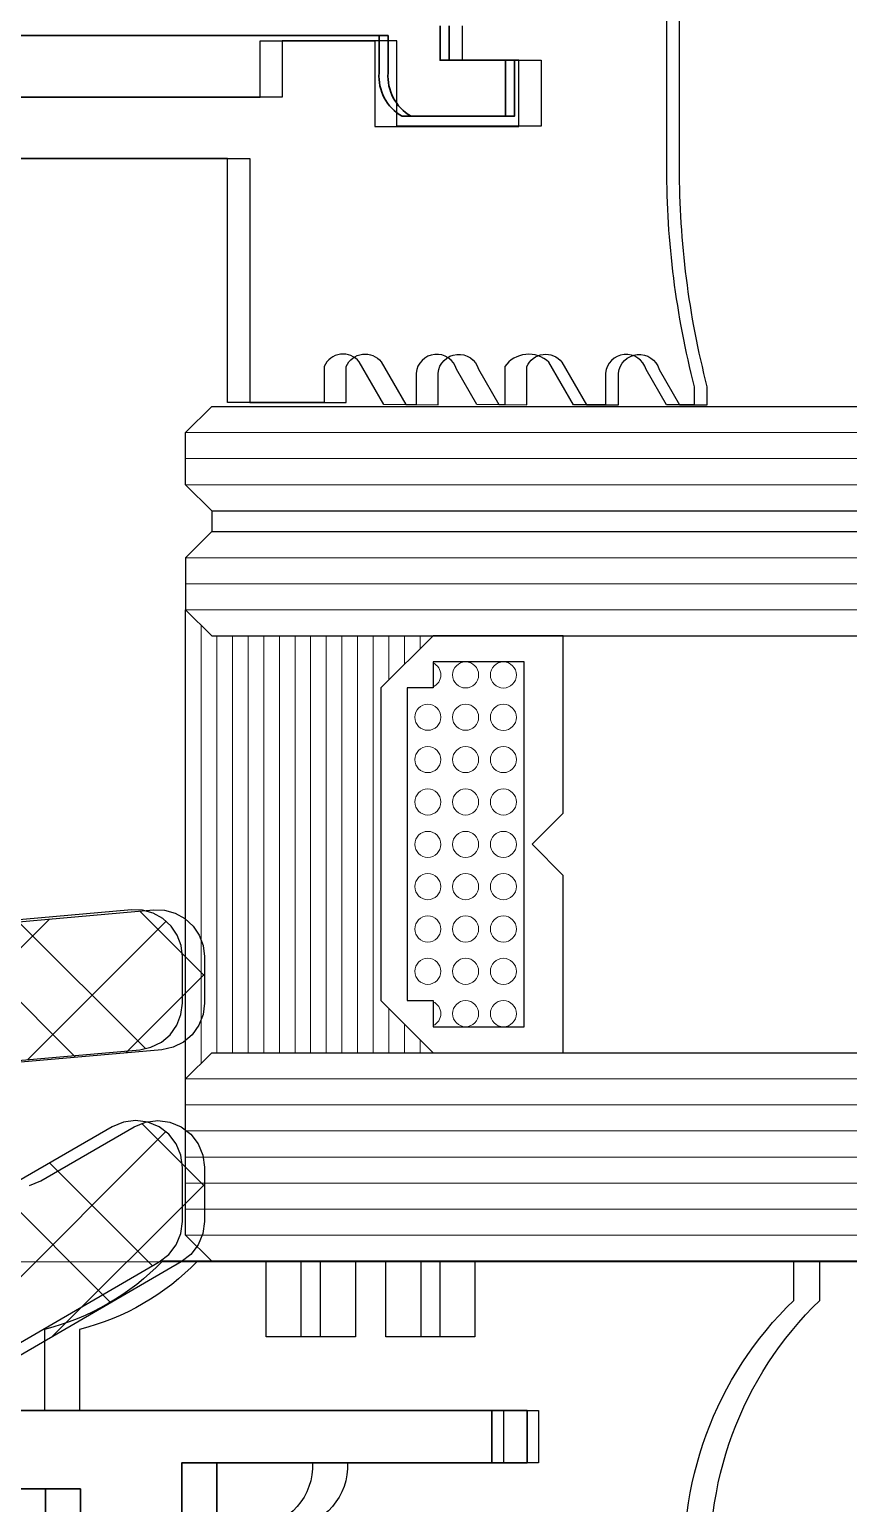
# Model space of a CAD drawing. Header units: centimetres. Extents: x -20963 to 233486, y -95276 to 159172.
# Drawn here: x 106410.62 to 106413.77, y 31747.31 to 31752.97 of the extents above; entities that cross this region are included whole.
import ezdxf

# ---------------------------------------------------------------- set-up
doc = ezdxf.new("R2010")
doc.units = ezdxf.units.CM
doc.header["$LTSCALE"] = 10
doc.header["$MEASUREMENT"] = 0
doc.linetypes.add('DASHDOT2', pattern=[0.5, 0.25, -0.125, 0, -0.125])
for name, color, linetype, lineweight in [('006 plans$0$$glazing$0$Aluminium', 2, 'Continuous', 30), ('006 plans$0$$glazing$0$EPDM Gasket', 77, 'Continuous', 25), ('006 plans$0$$glazing$0$Glazing', 3, 'Continuous', 25), ('006 plans$0$$glazing$0$Hatch', 89, 'Continuous', 13), ('006 plans$0$A-DOOR', 5, 'Continuous', 13)]:
    doc.layers.add(name, color=color, linetype=linetype, lineweight=lineweight)
doc.layers.add('A-MA-DEMISE LINE', color=10, linetype='DASHDOT2')
doc.layers.add('LP-DIMENSION_INT_100', color=51, linetype='Continuous')

# ---------------------------------------------------------------- blocks, each defined once
blk = doc.blocks.new('006 plans$0$$glazing$0$SPF2_MULLION')
at = {"layer": '006 plans$0$$glazing$0$Hatch'}
h = blk.add_hatch(dxfattribs=at)
h.set_pattern_fill('ANSI37', color=87, scale=1.796366, angle=180, style=0)
h.set_pattern_definition([(225, (5964.0956, 1707.88), (4.0329576, -4.0329576), []), (315, (5964.0956, 1707.88), (4.0329576, 4.0329576), [])])
h.paths.add_polyline_path([(17.065, -5.161), (17.499, -5.34), (17.964, -5.401), (18.429, -5.34), (18.862, -5.161), (19.234, -4.875), (19.519, -4.503), (19.699, -4.07), (19.76, -3.605), (19.76, -1.53), (19.699, -1.066), (19.521, -0.634), (19.236, -0.262), (18.866, 0.023), (9.463, 5.486), (9.178, 5.619), (8.874, 5.701), (8.56, 5.729), (5.389, 5.729), (4.924, 5.668), (4.491, 5.488), (4.119, 5.203), (3.833, 4.831), (3.654, 4.397), (3.593, 3.932), (3.593, 2.236), (3.562, 2.003), (3.472, 1.787), (3.33, 1.601), (2.323, 0.593), (2.05, 0.37), (1.74, 0.204), (1.403, 0.102), (1.052, 0.067), (-1.052, 0.067), (-1.517, 0.129), (-1.95, 0.308), (-2.323, 0.593), (-3.33, 1.601), (-3.472, 1.787), (-3.562, 2.003), (-3.593, 2.236), (-3.593, 3.932), (-3.638, 4.332), (-3.771, 4.712), (-3.985, 5.052), (-4.269, 5.337), (-4.61, 5.551), (-4.989, 5.684), (-5.389, 5.729), (-8.56, 5.729), (-8.874, 5.701), (-9.178, 5.619), (-9.463, 5.486), (-18.866, 0.023), (-19.236, -0.262), (-19.521, -0.634), (-19.699, -1.066), (-19.76, -1.53), (-19.76, -3.605), (-19.699, -4.07), (-19.519, -4.503), (-19.234, -4.875), (-18.862, -5.161), (-18.429, -5.34), (-17.964, -5.401), (-17.499, -5.34), (-17.065, -5.161), (-13.475, -3.088), (-13.092, -2.923), (-12.682, -2.85), (-12.265, -2.875), (-11.866, -2.994), (-11.504, -3.203), (-11.201, -3.489), (-10.972, -3.837), (-10.829, -4.229), (-10.781, -4.644), (-10.781, -5.831), (-10.835, -6.271), (-10.996, -6.684), (-11.253, -7.045), (-11.59, -7.332), (-11.987, -7.528), (-12.421, -7.621), (-18.12, -8.12), (-18.553, -8.212), (-18.951, -8.408), (-19.288, -8.695), (-19.545, -9.056), (-19.705, -9.469), (-19.76, -9.909), (-19.76, -11.692), (-19.71, -12.113), (-19.562, -12.511), (-19.325, -12.863), (-19.012, -13.15), (-18.641, -13.356), (-18.231, -13.468), (-17.807, -13.481), (-8.868, -12.699), (-8.461, -12.71), (-8.067, -12.812), (-7.706, -12.999), (-7.397, -13.264), (-7.155, -13.59), (-4.521, -18.154), (-4.431, -18.37), (-4.4, -18.603), (-4.4, -19.53), (-4.429, -19.754), (-4.512, -19.964), (-4.645, -20.146), (-4.819, -20.289), (-5.023, -20.385), (-6.024, -20.708), (-6.228, -20.804), (-6.402, -20.947), (-6.535, -21.129), (-6.618, -21.339), (-6.647, -21.563), (-6.647, -22.014), (-6.585, -22.479), (-6.406, -22.913), (-6.12, -23.285), (-5.748, -23.57), (-5.315, -23.75), (-4.85, -23.811), (4.85, -23.811), (5.25, -23.766), (5.63, -23.633), (5.97, -23.419), (6.255, -23.135), (6.469, -22.794), (6.601, -22.414), (6.647, -22.014), (6.647, -21.563), (6.618, -21.339), (6.535, -21.129), (6.402, -20.947), (6.228, -20.804), (6.024, -20.708), (5.023, -20.385), (4.819, -20.289), (4.645, -20.146), (4.512, -19.964), (4.429, -19.754), (4.4, -19.53), (4.4, -18.603), (4.431, -18.37), (4.521, -18.154), (7.155, -13.59), (7.397, -13.264), (7.706, -12.999), (8.067, -12.812), (8.461, -12.71), (8.868, -12.699), (17.807, -13.481), (18.231, -13.468), (18.641, -13.356), (19.012, -13.15), (19.325, -12.863), (19.562, -12.511), (19.71, -12.113), (19.76, -11.692), (19.76, -9.909), (19.705, -9.469), (19.545, -9.056), (19.288, -8.695), (18.951, -8.408), (18.553, -8.212), (18.12, -8.12), (12.418, -7.619), (11.985, -7.526), (11.587, -7.33), (11.25, -7.043), (10.993, -6.681), (10.833, -6.268), (10.778, -5.828), (10.778, -4.64), (10.84, -4.175), (11.02, -3.742), (11.305, -3.37), (11.677, -3.085), (12.11, -2.906), (12.575, -2.845), (13.04, -2.906), (13.473, -3.085)])
at = {"layer": '006 plans$0$$glazing$0$Aluminium'}
blk.add_lwpolyline([(15.5, 8.729), (-14.5, 8.729), (-14.5, 19.623), (-19.74, 19.623), (-19.74, 7.729), (-31.645, 7.729), (-31.645, 5.729), (32.645, 5.729), (32.645, 7.729), (20.74, 7.729), (20.74, 19.623), (15.5, 19.623), (15.5, 8.729)], dxfattribs=at)
blk.add_lwpolyline([(-1.702, -48.75), (-2.707, -46.745), (-2.707, -29.24), (-6.182, -27.811), (-6.182, -47.039), (-27.314, -47.039), (-27.314, -45.61, 0.292757), (-28.196, -43.941), (-32.164, -43.941), (-32.164, -46.092), (-29.653, -46.092), (-29.653, -47.41)], format="xyb", dxfattribs=at)
at = {"layer": '006 plans$0$$glazing$0$EPDM Gasket'}
for points in [[(-18.991, 0, -0.140493), (-14.459, 2.616), (-14.459, 5.729), (-32.088, 5.729), (-32.088, 7.729), (-24.753, 7.729, -0.399728), (-22.59, 10.231), (-22.59, 11.079), (-37.85, 11.079), (-37.85, 12.764), (-39.096, 12.764, -0.229751), (-43.234, 1.5), (-43.234, 0), (-29.646, 0), (-29.646, 2.899), (-27.576, 2.899), (-27.576, 0), (-25.055, 0), (-25.055, 2.899), (-22.97, 2.899), (-22.97, 0), (-18.991, 0)], [(-38.345, -51.07), (-38.345, -41.96, 0.063303), (-39.413, -33.558), (-39.412, -32.865), (-38.345, -32.871), (-37.563, -34.225, 0.827861), (-36.007, -34.079), (-36.006, -32.866), (-34.771, -32.871), (-33.827, -34.506, 0.453137), (-32.136, -34.333), (-32.136, -32.871), (-31.068, -32.878), (-30.287, -34.232, 0.827861), (-28.731, -34.085), (-28.73, -32.872), (-27.495, -32.878), (-26.551, -34.512, 0.567419), (-25.205, -34.339), (-25.205, -32.962), (-21.497, -32.962), (-21.497, -42.319), (-10.09, -42.319)]]:
    blk.add_lwpolyline(points, format="xyb", dxfattribs=at)
for points in [[(-9.463, 5.486), (-18.866, 0.023), (-19.236, -0.262), (-19.521, -0.634), (-19.699, -1.066), (-19.76, -1.53), (-19.76, -3.605), (-19.699, -4.07), (-19.519, -4.503), (-19.234, -4.875), (-18.862, -5.161), (-18.429, -5.34), (-17.964, -5.401), (-17.499, -5.34), (-17.065, -5.161), (-13.475, -3.088)], [(-12.421, -7.621), (-18.12, -8.12), (-18.553, -8.212), (-18.951, -8.408), (-19.288, -8.695), (-19.545, -9.056), (-19.705, -9.469), (-19.76, -9.909), (-19.76, -11.692), (-19.71, -12.113), (-19.562, -12.511), (-19.325, -12.863), (-19.012, -13.15), (-18.641, -13.356), (-18.231, -13.468), (-17.807, -13.481), (-8.868, -12.699)], [(6.648, -27.811), (-6.648, -27.811), (-6.648, -44.675), (-22.745, -44.675), (-22.745, -46.83), (-27.142, -46.83), (-27.142, -43.554), (-32.683, -43.554), (-32.683, -46.092), (-29.653, -46.092), (-29.653, -47.41)]]:
    blk.add_lwpolyline(points, dxfattribs=at)
blk = doc.blocks.new('006 plans$0$$glazing$0$SPF1_MULLION')
at = {"layer": '006 plans$0$$glazing$0$Hatch'}
h = blk.add_hatch(dxfattribs=at)
h.set_pattern_fill('ANSI37', color=87, scale=1.796366, angle=180, style=0)
h.set_pattern_definition([(225, (5964.251, 1707.88), (4.0329576, -4.0329576), []), (315, (5964.251, 1707.88), (4.0329576, 4.0329576), [])])
h.paths.add_polyline_path([(17.221, -5.161), (17.654, -5.34), (18.119, -5.401), (18.584, -5.34), (19.017, -5.161), (19.389, -4.875), (19.675, -4.503), (19.854, -4.07), (19.915, -3.605), (19.915, -1.53), (19.855, -1.066), (19.676, -0.634), (19.392, -0.262), (19.021, 0.023), (9.618, 5.486), (9.333, 5.619), (9.029, 5.701), (8.716, 5.729), (5.545, 5.729), (5.08, 5.668), (4.646, 5.488), (4.274, 5.203), (3.989, 4.831), (3.809, 4.397), (3.748, 3.932), (3.748, 2.236), (3.718, 2.003), (3.628, 1.787), (3.485, 1.601), (2.478, 0.593), (2.206, 0.37), (1.895, 0.204), (1.558, 0.102), (1.208, 0.067), (-0.897, 0.067), (-1.362, 0.129), (-1.795, 0.308), (-2.167, 0.593), (-3.174, 1.601), (-3.317, 1.787), (-3.407, 2.003), (-3.437, 2.236), (-3.437, 3.932), (-3.482, 4.332), (-3.615, 4.712), (-3.829, 5.052), (-4.114, 5.337), (-4.454, 5.551), (-4.834, 5.684), (-5.234, 5.729), (-8.405, 5.729), (-8.718, 5.701), (-9.022, 5.619), (-9.307, 5.486), (-18.711, 0.023), (-19.081, -0.262), (-19.365, -0.634), (-19.544, -1.066), (-19.605, -1.53), (-19.605, -3.605), (-19.543, -4.07), (-19.364, -4.503), (-19.078, -4.875), (-18.706, -5.161), (-18.273, -5.34), (-17.808, -5.401), (-17.343, -5.34), (-16.91, -5.161), (-13.32, -3.088), (-12.937, -2.923), (-12.526, -2.85), (-12.11, -2.875), (-11.71, -2.994), (-11.349, -3.203), (-11.046, -3.489), (-10.816, -3.837), (-10.674, -4.229), (-10.625, -4.644), (-10.625, -5.831), (-10.68, -6.271), (-10.841, -6.684), (-11.097, -7.045), (-11.435, -7.332), (-11.832, -7.528), (-12.265, -7.621), (-17.965, -8.12), (-18.398, -8.212), (-18.795, -8.408), (-19.133, -8.695), (-19.389, -9.056), (-19.55, -9.469), (-19.605, -9.909), (-19.605, -11.692), (-19.554, -12.113), (-19.407, -12.511), (-19.17, -12.863), (-18.857, -13.15), (-18.485, -13.356), (-18.076, -13.468), (-17.652, -13.481), (-8.712, -12.699), (-8.306, -12.71), (-7.912, -12.812), (-7.551, -12.999), (-7.242, -13.264), (-7, -13.59), (-4.365, -18.154), (-4.276, -18.37), (-4.245, -18.603), (-4.245, -19.53), (-4.273, -19.754), (-4.356, -19.964), (-4.489, -20.146), (-4.663, -20.289), (-4.868, -20.385), (-5.869, -20.708), (-6.073, -20.804), (-6.247, -20.947), (-6.38, -21.129), (-6.463, -21.339), (-6.491, -21.563), (-6.491, -22.014), (-6.43, -22.479), (-6.25, -22.913), (-5.965, -23.285), (-5.593, -23.57), (-5.16, -23.75), (-4.695, -23.811), (5.006, -23.811), (5.405, -23.766), (5.785, -23.633), (6.126, -23.419), (6.41, -23.135), (6.624, -22.794), (6.757, -22.414), (6.802, -22.014), (6.802, -21.563), (6.774, -21.339), (6.69, -21.129), (6.558, -20.947), (6.384, -20.804), (6.179, -20.708), (5.178, -20.385), (4.974, -20.289), (4.8, -20.146), (4.667, -19.964), (4.584, -19.754), (4.556, -19.53), (4.556, -18.603), (4.586, -18.37), (4.676, -18.154), (7.311, -13.59), (7.553, -13.264), (7.862, -12.999), (8.223, -12.812), (8.616, -12.71), (9.023, -12.699), (17.962, -13.481), (18.387, -13.468), (18.796, -13.356), (19.168, -13.15), (19.481, -12.863), (19.718, -12.511), (19.865, -12.113), (19.915, -11.692), (19.915, -9.909), (19.861, -9.469), (19.7, -9.056), (19.443, -8.695), (19.106, -8.408), (18.709, -8.212), (18.276, -8.12), (12.574, -7.619), (12.14, -7.526), (11.743, -7.33), (11.405, -7.043), (11.149, -6.681), (10.988, -6.268), (10.934, -5.828), (10.934, -4.64), (10.995, -4.175), (11.175, -3.742), (11.461, -3.37), (11.833, -3.085), (12.266, -2.906), (12.73, -2.845), (13.195, -2.906), (13.628, -3.085)])
at = {"layer": '006 plans$0$$glazing$0$Aluminium'}
blk.add_lwpolyline([(15.155, 8.729), (-14.845, 8.729), (-14.845, 19.623), (-20.084, 19.623), (-20.084, 7.729), (-31.989, 7.729), (-31.989, 5.729), (32.3, 5.729), (32.3, 7.729), (20.395, 7.729), (20.395, 19.623), (15.155, 19.623), (15.155, 8.729)], dxfattribs=at)
blk.add_lwpolyline([(29.309, -47.41), (29.309, -46.092), (31.819, -46.092), (31.819, -43.941), (27.852, -43.941, 0.292757), (26.969, -45.61), (26.969, -47.039), (5.837, -47.039), (5.837, -27.811), (2.362, -29.24), (2.362, -46.745), (1.358, -48.75)], format="xyb", dxfattribs=at)
at = {"layer": '006 plans$0$$glazing$0$EPDM Gasket'}
for points in [[(19.646, 0, 0.140493), (15.115, 2.616), (15.115, 5.729), (32.743, 5.729), (32.743, 7.729), (25.408, 7.729, 0.399728), (23.245, 10.231), (23.245, 11.079), (38.161, 11.079), (38.161, 12.764), (39.407, 12.764, 0.229751), (43.545, 1.5), (43.545, 0), (30.302, 0), (30.302, 2.899), (28.232, 2.899), (28.232, 0), (25.71, 0), (25.71, 2.899), (23.626, 2.899), (23.626, 0), (19.646, 0)], [(10.246, -42.319), (21.652, -42.319), (21.652, -32.962), (25.36, -32.962), (25.36, -34.339, 0.567419), (26.706, -34.512), (27.65, -32.878), (28.886, -32.872), (28.886, -34.085, 0.827861), (30.442, -34.232), (31.224, -32.878), (32.292, -32.871), (32.292, -34.333, 0.567419), (33.638, -34.506), (34.582, -32.871), (35.817, -32.866), (35.818, -34.079, 0.827861), (37.374, -34.225), (38.155, -32.871), (39.223, -32.865), (39.223, -33.558, 0.063303), (38.155, -41.96), (38.155, -51.07)]]:
    blk.add_lwpolyline(points, format="xyb", dxfattribs=at)
for points in [[(9.023, -12.699), (17.962, -13.481), (18.387, -13.468), (18.796, -13.356), (19.168, -13.15), (19.481, -12.863), (19.718, -12.511), (19.865, -12.113), (19.915, -11.692), (19.915, -9.909), (19.861, -9.469), (19.7, -9.056), (19.443, -8.695), (19.106, -8.408), (18.709, -8.212), (18.276, -8.12), (12.574, -7.619)], [(13.195, -2.906), (13.628, -3.085), (17.221, -5.161), (17.654, -5.34), (18.119, -5.401), (18.584, -5.34), (19.017, -5.161), (19.389, -4.875), (19.675, -4.503), (19.854, -4.07), (19.915, -3.605), (19.915, -1.53), (19.855, -1.066), (19.676, -0.634), (19.392, -0.262), (19.021, 0.023), (9.618, 5.486)], [(29.809, -47.41), (29.809, -46.092), (32.838, -46.092), (32.838, -43.554), (27.298, -43.554), (27.298, -46.83), (22.901, -46.83), (22.901, -44.675), (6.803, -44.675), (6.803, -27.811)]]:
    blk.add_lwpolyline(points, dxfattribs=at)
blk = doc.blocks.new('gfgf')
at = {"layer": '006 plans$0$$glazing$0$Glazing'}
for p, q in [((400177.726, 244831.8), (400178.726, 244832.8)), ((400177.726, 244831.8), (400178.726, 244832.8)), ((400177.726, 244829.8), (400177.726, 244831.8)), ((400177.726, 244829.8), (400177.726, 244831.8)), ((400177.726, 244829.8), (400178.726, 244828.8)), ((400177.726, 244829.8), (400178.726, 244828.8)), ((400178.726, 244828.8), (400178.726, 244828)), ((400178.726, 244828.8), (400178.726, 244828))]:
    blk.add_line(p, q, dxfattribs=at)
at = {"layer": '006 plans$0$$glazing$0$Glazing', "linetype": 'Continuous'}
for p, q in [((400178.726, 244832.8), (401885.737, 244832.8)), ((400178.726, 244832.8), (401885.737, 244832.8)), ((400178.726, 244828.8), (401885.737, 244828.8)), ((400178.726, 244828.8), (401885.737, 244828.8)), ((400177.726, 244827), (400178.726, 244828)), ((400177.726, 244827), (400178.726, 244828)), ((400178.726, 244828), (401885.737, 244828)), ((400178.726, 244828), (401885.737, 244828)), ((400177.726, 244827), (400177.726, 244825)), ((400177.726, 244827), (400177.726, 244825)), ((400178.726, 244824), (400177.726, 244825)), ((400177.726, 244807), (400177.726, 244825)), ((400178.726, 244824), (400177.726, 244825)), ((400177.726, 244807), (400177.726, 244825)), ((400178.726, 244824), (401885.737, 244824)), ((400178.726, 244824), (401885.737, 244824)), ((400177.726, 244807), (400178.726, 244808)), ((400177.726, 244807), (400178.726, 244808)), ((400178.726, 244808), (401885.737, 244808)), ((400178.726, 244808), (401885.737, 244808)), ((400177.726, 244801), (400177.726, 244807)), ((400177.726, 244801), (400178.726, 244800)), ((401885.737, 244800), (400178.726, 244800)), ((401885.737, 244800), (400178.726, 244800))]:
    blk.add_line(p, q, dxfattribs=at)
for points in [[(400185.226, 244810), (400187.226, 244808), (400192.226, 244808), (400192.226, 244814.8), (400191.026, 244816), (400192.226, 244817.2), (400192.226, 244824), (400187.226, 244824), (400185.226, 244822)], [(400185.226, 244810), (400187.226, 244808), (400192.226, 244808), (400192.226, 244814.8), (400191.026, 244816), (400192.226, 244817.2), (400192.226, 244824), (400187.226, 244824), (400185.226, 244822)], [(400187.226, 244822), (400186.226, 244822), (400186.226, 244810), (400187.226, 244810), (400187.226, 244809), (400190.726, 244809), (400190.726, 244823), (400187.226, 244823)], [(400187.226, 244822), (400186.226, 244822), (400186.226, 244810), (400187.226, 244810), (400187.226, 244809), (400190.726, 244809), (400190.726, 244823), (400187.226, 244823)]]:
    blk.add_lwpolyline(points, close=True, dxfattribs=at)
at = {"layer": '006 plans$0$$glazing$0$Hatch', "linetype": 'Continuous'}
for p, q in [((400177.726, 244831.8), (401886.737, 244831.8)), ((400177.726, 244831.8), (401886.737, 244831.8)), ((400177.726, 244830.8), (401886.737, 244830.8)), ((400177.726, 244830.8), (401886.737, 244830.8)), ((400177.726, 244829.8), (401886.737, 244829.8)), ((400177.726, 244829.8), (401886.737, 244829.8)), ((401886.737, 244827), (400177.726, 244827)), ((401886.737, 244827), (400177.726, 244827)), ((401886.737, 244826), (400177.726, 244826)), ((401886.737, 244826), (400177.726, 244826)), ((401886.737, 244825), (400177.726, 244825)), ((401886.737, 244825), (400177.726, 244825)), ((400178.326, 244807.6), (400178.326, 244824.4)), ((400178.326, 244807.6), (400178.326, 244824.4)), ((400178.926, 244808), (400178.926, 244824)), ((400178.926, 244808), (400178.926, 244824)), ((400179.526, 244808), (400179.526, 244824)), ((400179.526, 244808), (400179.526, 244824)), ((400180.126, 244808), (400180.126, 244824)), ((400180.126, 244808), (400180.126, 244824)), ((400180.726, 244808), (400180.726, 244824)), ((400180.726, 244808), (400180.726, 244824)), ((400181.326, 244808), (400181.326, 244824)), ((400181.326, 244808), (400181.326, 244824)), ((400181.926, 244808), (400181.926, 244824)), ((400181.926, 244808), (400181.926, 244824)), ((400182.526, 244808), (400182.526, 244824)), ((400182.526, 244808), (400182.526, 244824)), ((400183.126, 244808), (400183.126, 244824)), ((400183.126, 244808), (400183.126, 244824)), ((400183.726, 244808), (400183.726, 244824)), ((400183.726, 244808), (400183.726, 244824)), ((400184.326, 244808), (400184.326, 244824)), ((400184.326, 244808), (400184.326, 244824)), ((400184.926, 244808), (400184.926, 244824)), ((400184.926, 244808), (400184.926, 244824)), ((400185.526, 244822.3), (400185.526, 244824)), ((400185.526, 244822.3), (400185.526, 244824)), ((400186.126, 244822.9), (400186.126, 244824)), ((400186.126, 244822.9), (400186.126, 244824)), ((400186.726, 244823.5), (400186.726, 244824)), ((400186.726, 244823.5), (400186.726, 244824)), ((400185.526, 244808), (400185.526, 244809.7)), ((400185.526, 244808), (400185.526, 244809.7)), ((400186.126, 244808), (400186.126, 244809.1)), ((400186.126, 244808), (400186.126, 244809.1)), ((400186.726, 244808), (400186.726, 244808.5)), ((400186.726, 244808), (400186.726, 244808.5)), ((401886.737, 244807), (400177.726, 244807)), ((401886.737, 244807), (400177.726, 244807)), ((401886.737, 244806), (400177.726, 244806)), ((401886.737, 244806), (400177.726, 244806)), ((401886.737, 244805), (400177.726, 244805)), ((401886.737, 244805), (400177.726, 244805)), ((401886.737, 244804), (400177.726, 244804)), ((401886.737, 244804), (400177.726, 244804)), ((401886.737, 244803), (400177.726, 244803)), ((401886.737, 244803), (400177.726, 244803)), ((401886.737, 244802), (400177.726, 244802)), ((401886.737, 244802), (400177.726, 244802)), ((401886.737, 244801), (400177.726, 244801)), ((401886.737, 244801), (400177.726, 244801))]:
    blk.add_line(p, q, dxfattribs=at)
for centre in [(400188.476, 244822.5), (400188.476, 244822.5), (400189.926, 244822.498), (400189.926, 244822.498), (400187.026, 244820.875), (400187.026, 244820.875), (400188.476, 244820.875), (400188.476, 244820.875), (400189.926, 244820.873), (400189.926, 244820.873), (400187.026, 244819.25), (400187.026, 244819.25), (400188.476, 244819.25), (400188.476, 244819.25), (400189.926, 244819.25), (400189.926, 244819.25), (400187.026, 244817.625), (400187.026, 244817.625), (400188.476, 244817.625), (400188.476, 244817.625), (400189.926, 244817.625), (400189.926, 244817.625), (400187.026, 244815.998), (400187.026, 244815.998), (400188.476, 244815.998), (400188.476, 244815.998), (400189.926, 244815.998), (400189.926, 244815.998), (400187.026, 244814.375), (400187.026, 244814.375), (400188.476, 244814.375), (400188.476, 244814.375), (400189.926, 244814.375), (400189.926, 244814.375), (400187.026, 244812.75), (400187.026, 244812.75), (400188.476, 244812.75), (400188.476, 244812.75), (400189.926, 244812.75), (400189.926, 244812.75), (400187.026, 244811.126), (400187.026, 244811.126), (400188.476, 244811.126), (400188.476, 244811.126), (400189.926, 244811.125), (400189.926, 244811.125), (400188.476, 244809.502), (400188.476, 244809.502), (400189.926, 244809.501), (400189.926, 244809.501)]:
    blk.add_circle(centre, 0.5, dxfattribs=at)
for centre, start, end in [((400187.026, 244822.5), 293.5783, 66.4217), ((400187.026, 244822.5), 293.5783, 66.4217), ((400187.026, 244809.502), 84.3373, 95.6627), ((400187.026, 244809.502), 84.3373, 95.6627), ((400187.026, 244809.502), 293.5783, 66.4217), ((400187.026, 244809.502), 293.5783, 66.4217)]:
    blk.add_arc(centre, 0.5, start, end, dxfattribs=at)
at = {"layer": '006 plans$0$A-DOOR'}
blk.add_lwpolyline([(406397.393, 246500), (406954.033, 246500), (406950.012, 244498.516), (405451.05, 244498.516), (405451.044, 244799.96), (391452.268, 244800)], dxfattribs=at)
at = {"color": 1, "rotation": 180}
blk.add_blockref('006 plans$0$$glazing$0$SPF2_MULLION', (400157.842, 244799.999), dxfattribs=at)
at = {"extrusion": (0, 0, -1), "zscale": -1, "rotation": 179.9995241746047}
blk.add_blockref('006 plans$0$$glazing$0$SPF1_MULLION', (-400158.533, 244799.999), dxfattribs=at)
blk = doc.blocks.new('PLAN')
at = {"layer": 'A-MA-DEMISE LINE', "color": 4, "xscale": 0.1, "yscale": 0.1, "zscale": 0.1}
blk.add_blockref('gfgf', (62317.3811, 7268.2442, 0), dxfattribs=at)

msp = doc.modelspace()

# ---------------------------------------------------------------- block references
at = {"layer": 'LP-DIMENSION_INT_100', "color": 2}
msp.add_blockref('PLAN', (4076.0669, 0), dxfattribs=at)

doc.saveas('drawing.dxf')
